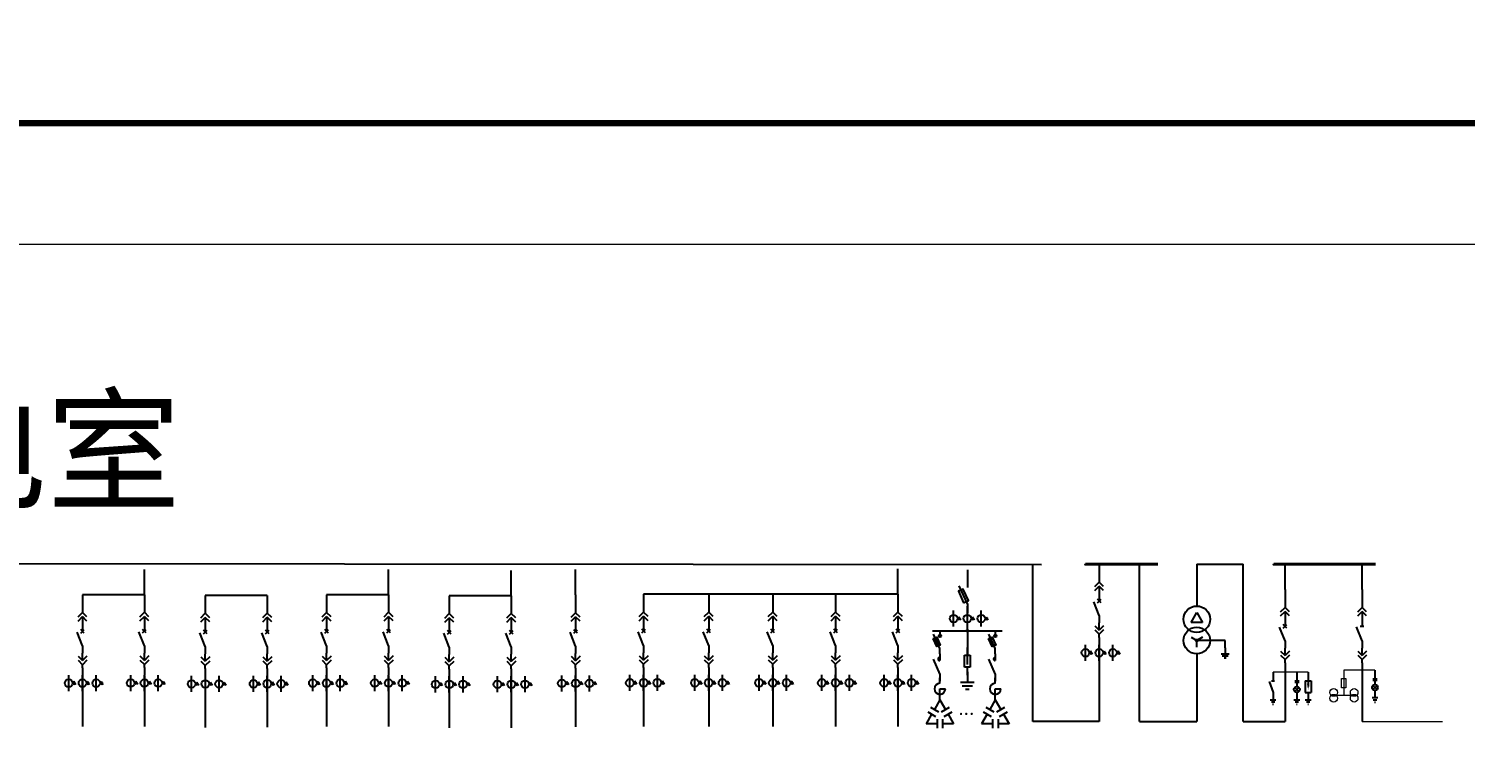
# Model space of a CAD drawing. Header units: millimetres. Extents: x -3460 to -460, y 6070 to 9130.
# Drawn here: x -2091.9 to -1945.4, y 6408 to 6479.6 of the extents above; entities that cross this region are included whole.
import ezdxf

# ---------------------------------------------------------------- set-up
doc = ezdxf.new("R2010")
doc.units = ezdxf.units.MM
doc.header["$LTSCALE"] = 1000
doc.header["$MEASUREMENT"] = 0
doc.linetypes.add('CENTER', pattern=[2, 1.25, -0.25, 0.25, -0.25])
doc.linetypes.add('CONTINOUS', pattern=[0])
doc.styles.get("Standard").update_dxf_attribs({"font": 'arial.ttf'})

# ---------------------------------------------------------------- blocks, each defined once
blk = doc.blocks.new('DYDQAA05')
at = {"color": 0}
blk.add_lwpolyline([(0, 0), (0, -7)], dxfattribs=at)
blk = doc.blocks.new('DYDQAA03')
at = {"color": 0}
for points in [[(0, 0), (0, -1.5)], [(-2.12, -3.62), (0, -1.5)], [(-2.12, -5.62), (0, -3.5)], [(2.12, -3.62), (0, -1.5)], [(2.12, -5.62), (0, -3.5)], [(0, -3.5), (0, -7)]]:
    blk.add_lwpolyline(points, dxfattribs=at)
blk = doc.blocks.new('DYDQAA09')
at = {"color": 0}
blk.add_lwpolyline([(0, 0), (0, -3.5)], dxfattribs=at)
blk.add_lwpolyline([(0, 0), (0, -3.5)], dxfattribs=at)
blk.add_lwpolyline([(0, 0), (0, -3.5)], dxfattribs=at)
blk.add_lwpolyline([(0, 0), (0, -3.5)], dxfattribs=at)
blk.add_lwpolyline([(0, 0), (0, -3.5)], dxfattribs=at)
blk.add_lwpolyline([(0, 0), (0, -3.5)], dxfattribs=at)
blk.add_lwpolyline([(0, 0), (0, -3.5)], dxfattribs=at)
blk.add_lwpolyline([(0, 0), (0, -3.5)], dxfattribs=at)
blk.add_lwpolyline([(0, 0), (0, -3.5)], dxfattribs=at)
blk = doc.blocks.new('DYDQ0201')
at = {"color": 0}
for points in [[(0.86, -0.86), (-0.86, 0.86)], [(-0.86, -0.86), (0.86, 0.86)], [(0, -7), (-2.61, -0.37)]]:
    blk.add_lwpolyline(points, dxfattribs=at)
blk = doc.blocks.new('DYDQAA04')
at = {"color": 0}
for points in [[(0, -3.5), (0, 0)], [(-2.12, -1.38), (0, -3.5)], [(-2.12, -3.38), (0, -5.5)], [(2.12, -1.38), (0, -3.5)], [(2.12, -3.38), (0, -5.5)], [(0, -7), (0, -5.5)]]:
    blk.add_lwpolyline(points, dxfattribs=at)
blk = doc.blocks.new('A$C03DD39B5')
for p, q in [((417, 475), (283, 392)), ((417, 422), (283, 339)), ((350, 333), (350, 467))]:
    blk.add_line(p, q)
blk.add_lwpolyline([(700, 167), (0, 167)])
blk.add_circle((350, 167), 167)
blk = doc.blocks.new('$element$00000530')
for points in [[(-0.291, -0.342), (-0.139, -0.275), (0.017, -0.625), (-0.136, -0.693), (-0.291, -0.342)], [(0, -1), (0, -0.78), (-0.283, -0.152)], [(-0.05, -0.183), (0.05, -0.183)], [(0, 0), (0, -0.183)]]:
    blk.add_lwpolyline(points)
blk.add_circle((0, -0.233), 0.05)
at = {"flags": 9}
blk.add_attdef('S', (0, 0), '', height=0.00000667, dxfattribs=at)
blk = doc.blocks.new('M_M4')
blk.add_line((-0.25, -0.2), (0, -0.75))
for points in [[(0, 0), (0, -0.25)], [(0, -0.75), (0, -1)]]:
    blk.add_lwpolyline(points)
blk.add_arc((-0.008, -0.192), 0.0589, 81.8699, 278.1301)
at = {"width": 0.8, "flags": 9}
blk.add_attdef('S', (0.25, -0.5), '', height=0.2, dxfattribs=at)
blk = doc.blocks.new('M_M23')
for p, q in [((0, -0.5), (-0.25, -0.5)), ((0, -0.25), (0, -0.5))]:
    blk.add_line(p, q)
for points in [[(0, 0), (0, -0.25)], [(0, -0.75), (0, -1)]]:
    blk.add_lwpolyline(points)
blk.add_arc((0, -0.5), 0.25, 270, 180)
at = {"width": 0.8, "flags": 9}
blk.add_attdef('S', (0.25, -0.5), '', height=0.2, dxfattribs=at)
blk = doc.blocks.new('M_M44IVD')
for points in [[(0, 0), (-0.2, -0.346)], [(0, 0), (0.2, -0.346)], [(-0.3, -0.52), (-0.5, -0.866)], [(-0.444, -0.436), (-0.156, -0.603)], [(-0.344, -0.263), (-0.056, -0.43)], [(0.056, -0.43), (0.344, -0.263)], [(0.156, -0.603), (0.444, -0.436)], [(0.3, -0.52), (0.5, -0.866)], [(-0.1, -0.866), (-0.5, -0.866)], [(-0.1, -0.699), (-0.1, -1.033)], [(0.1, -0.699), (0.1, -1.033)], [(0.5, -0.866), (0.1, -0.866)]]:
    blk.add_lwpolyline(points)
at = {"width": 0.8, "flags": 9}
blk.add_attdef('S', (0.25, -0.5), '', height=0.2, dxfattribs=at)
blk = doc.blocks.new('M_M17')
for p, q in [((-0.1, -0.717), (-0.1, -0.283)), ((-0.1, -0.283), (0.1, -0.283)), ((0, -0.383), (0, -0.717)), ((0.1, -0.283), (0.1, -0.717)), ((0.1, -0.717), (-0.1, -0.717))]:
    blk.add_line(p, q)
for points in [[(0, 0), (0, -0.283)], [(0, -0.717), (0, -1)]]:
    blk.add_lwpolyline(points)
for points in [[(-0.033, -0.567), (0.033, -0.567), (0, -0.367), (0.033, -0.567)], [(0.033, -0.567), (0, -0.367), (-0.033, -0.567), (0.033, -0.567)], [(0, -0.367), (-0.033, -0.567), (0.033, -0.567), (0, -0.367)]]:
    blk.add_solid(points)
at = {"width": 0.8, "flags": 9}
blk.add_attdef('S', (0.25, -0.5), '', height=0.2, dxfattribs=at)
blk = doc.blocks.new('M_M24')
for p, q in [((-0.25, -0.375), (0.25, -0.375)), ((-0.1875, -0.5), (0.1875, -0.5)), ((-0.0625, -0.625), (0.0625, -0.625))]:
    blk.add_line(p, q)
blk.add_lwpolyline([(0, 0), (0, -0.375)])
at = {"width": 0.8, "flags": 9}
blk.add_attdef('S', (0.25, -0.5), '', height=0.2, dxfattribs=at)

msp = doc.modelspace()

# ---------------------------------------------------------------- linework, layer by layer
at = {"color": 1}
msp.add_line((-1988.63, 6425.01, 7629.92), (-2095.64, 6425.1, 7629.92), dxfattribs=at)
for p, q in [((-2080.08, 6421.97, -570.86), (-2080.08, 6424.55, 812.42)), ((-2055.19, 6421.97, -570.86), (-2055.19, 6424.55, 812.42)), ((-2042.68, 6421.85, -570.86), (-2042.68, 6424.43, 812.42)), ((-2036.12, 6421.95, -1767.56), (-2036.12, 6424.53, -384.28)), ((-2003.28, 6422.01, -1262.45), (-2003.28, 6424.59, 120.83)), ((-1989.52, 6409.05, -19924.21), (-1989.52, 6425, -19924.21)), ((-1978.65, 6409.05, -21709.61), (-1978.65, 6425.07, -19924.21)), ((-1972.8, 6425.07, -18690.49), (-1968.08, 6425.07, -18690.49)), ((-1972.8, 6425.07, -17098.66), (-1972.8, 6420.83, -21709.61)), ((-1968.08, 6409.05, -18690.49), (-1968.08, 6425.07, -18690.49)), ((-1963.81, 6422.49, -20891.72), (-1963.81, 6425.07, -19508.38)), ((-1955.95, 6422.49, -20891.66), (-1955.95, 6425.07, -19508.38)), ((-1955.95, 6422.49, -20891.66), (-1955.95, 6425.07, -19508.38)), ((-2080.08, 6421.97, -1262.5), (-2086.39, 6421.97, -1262.5)), ((-2067.55, 6421.89, -1262.5), (-2073.87, 6421.89, -1262.5)), ((-2055.19, 6421.97, -1262.5), (-2061.51, 6421.97, -1262.5)), ((-2042.68, 6421.85, -1262.5), (-2049, 6421.85, -1262.5)), ((-2003.27, 6422.01, -1262.5), (-2029.19, 6422.01, -1262.5)), ((-1973.38, 6419.13, -21709.61), (-1972.8, 6420.15, -21709.61)), ((-1973.38, 6419.13, -21709.61), (-1972.8, 6420.15, -21709.61)), ((-1972.8, 6420.15, -21709.61), (-1972.21, 6419.13, -21709.61)), ((-1996.19, 6418.39, -20206.88), (-1996.19, 6418.72, -20206.88)), ((-1972.21, 6419.13, -21709.61), (-1973.38, 6419.13, -21709.61)), ((-1955.95, 6417.27, -20891.71), (-1956.51, 6418.69, -20891.71)), ((-1956.14, 6418.76, -20891.71), (-1955.77, 6418.76, -20891.71)), ((-1998.99, 6418.3, -20206.88), (-1998.99, 6417.9, -20206.88)), ((-1973.38, 6417.65, -21709.61), (-1972.8, 6417.31, -21709.61)), ((-1972.8, 6417.41, -21709.61), (-1972.9, 6417.32, -21709.61)), ((-1972.76, 6417.4, -21709.61), (-1972.89, 6417.27, -21709.61)), ((-1972.84, 6417.4, -21709.61), (-1972.89, 6417.35, -21709.61)), ((-1972.75, 6417.4, -21709.61), (-1972.88, 6417.26, -21709.61)), ((-1972.72, 6417.37, -21709.61), (-1972.86, 6417.23, -21709.61)), ((-1972.71, 6417.36, -21709.61), (-1972.85, 6417.22, -21709.61)), ((-1972.7, 6417.33, -21709.61), (-1972.81, 6417.21, -21709.61)), ((-1972.21, 6417.65, -21709.61), (-1972.8, 6417.31, -21709.61)), ((-1972.8, 6416.63, -21709.61), (-1972.8, 6417.31, -21709.61)), ((-1969.91, 6417.31, -21709.61), (-1972.8, 6417.31, -21709.61)), ((-1972.69, 6417.3, -21709.61), (-1972.79, 6417.21, -21709.61)), ((-1982.75, 6416.83, -19924.21), (-1982.75, 6415.19, -19924.21)), ((-1972.8, 6415.95, -21709.61), (-1972.8, 6409.05, -21709.61)), ((-1970.31, 6415.95, -21709.61), (-1969.5, 6415.95, -21709.61)), ((-1970.21, 6415.75, -21709.61), (-1969.6, 6415.75, -21709.61)), ((-1970.01, 6415.55, -21709.61), (-1969.81, 6415.55, -21709.61)), ((-1982.75, 6415.19, -19924.21), (-1982.75, 6409.05, -19924.21)), ((-1965.02, 6414.09, -20891.72), (-1965.02, 6413.2, -20891.72)), ((-1963.81, 6414.29, -20891.72), (-1963.81, 6412.61, -18690.49)), ((-1962.6, 6414.09, -20891.72), (-1962.6, 6413.2, -20891.72)), ((-1961.45, 6414.09, -24892), (-1961.45, 6412.61, -24892)), ((-1955.95, 6414.29, -20891.71), (-1955.95, 6412.61, -18690.48)), ((-1954.64, 6414.3, -18690.48), (-1954.64, 6413.41, -18690.48)), ((-2086.39, 6413.73, 938.73), (-2086.39, 6412.09, 938.73)), ((-2080.08, 6413.75, 1630.37), (-2080.08, 6412.11, 1630.37)), ((-2073.87, 6413.65, 938.73), (-2073.87, 6412.01, 938.73)), ((-2067.55, 6413.67, 1630.37), (-2067.55, 6412.03, 1630.37)), ((-2061.51, 6413.73, 938.73), (-2061.51, 6412.09, 938.73)), ((-2055.19, 6413.75, 1630.37), (-2055.19, 6412.11, 1630.37)), ((-2049, 6413.61, 938.73), (-2049, 6411.97, 938.73)), ((-2042.68, 6413.63, 1630.37), (-2042.68, 6411.99, 1630.37)), ((-2036.12, 6413.71, 433.66), (-2036.12, 6412.07, 433.66)), ((-2029.19, 6413.77, 938.73), (-2029.19, 6412.13, 938.73)), ((-2022.56, 6413.77, 938.73), (-2022.56, 6412.13, 938.73)), ((-2016.03, 6413.77, 938.73), (-2016.03, 6412.13, 938.73)), ((-2009.62, 6413.77, 938.73), (-2009.62, 6412.13, 938.73)), ((-2003.27, 6413.77, 938.73), (-2003.27, 6412.13, 938.73)), ((-1965.43, 6413.13, -20891.72), (-1965.02, 6412.01, -20891.72)), ((-1965.17, 6413.2, -20891.72), (-1964.88, 6413.2, -20891.72)), ((-1963.81, 6412.61, -18690.49), (-1963.81, 6409.05, -18690.49)), ((-1962.82, 6413.2, -20891.72), (-1962.38, 6413.2, -20891.72)), ((-1962.82, 6413.05, -20891.72), (-1962.38, 6413.05, -20891.72)), ((-1962.39, 6412.1, -20891.72), (-1962.81, 6412.52, -20891.72)), ((-1962.81, 6412.1, -20891.72), (-1962.39, 6412.52, -20891.72)), ((-1962.6, 6413.05, -20891.72), (-1962.6, 6412.61, -20891.72)), ((-1961.75, 6413.2, -24892), (-1961.16, 6413.2, -24892)), ((-1961.75, 6413.2, -24892), (-1961.75, 6412.01, -24892)), ((-1961.16, 6413.2, -24892), (-1961.16, 6412.01, -24892)), ((-1955.95, 6412.61, -18690.48), (-1955.95, 6409.05, -18690.48)), ((-1954.86, 6413.41, -18690.48), (-1954.41, 6413.41, -18690.48)), ((-1954.86, 6413.26, -18690.48), (-1954.41, 6413.26, -18690.48)), ((-1954.43, 6412.31, -18690.48), (-1954.85, 6412.73, -18690.48)), ((-1954.85, 6412.31, -18690.48), (-1954.43, 6412.73, -18690.48)), ((-1954.64, 6413.26, -18690.48), (-1954.64, 6412.82, -18690.48)), ((-2086.39, 6412.09, 938.73), (-2086.39, 6408.53, 938.73)), ((-2080.08, 6412.11, 1630.37), (-2080.08, 6408.54, 1630.37)), ((-2073.87, 6412.01, 938.73), (-2073.87, 6408.45, 938.73)), ((-2067.55, 6412.03, 1630.37), (-2067.55, 6408.46, 1630.37)), ((-2061.51, 6412.09, 938.73), (-2061.51, 6408.53, 938.73)), ((-2055.19, 6412.11, 1630.37), (-2055.19, 6408.54, 1630.37)), ((-2049, 6411.97, 938.73), (-2049, 6408.41, 938.73)), ((-2042.68, 6411.99, 1630.37), (-2042.68, 6408.42, 1630.37)), ((-2036.12, 6412.07, 433.66), (-2036.12, 6408.5, 433.66)), ((-2029.19, 6412.13, 938.73), (-2029.19, 6408.56, 938.73)), ((-2022.56, 6412.13, 938.73), (-2022.56, 6408.56, 938.73)), ((-2016.03, 6412.13, 938.73), (-2016.03, 6408.56, 938.73)), ((-2009.62, 6412.13, 938.73), (-2009.62, 6408.56, 938.73)), ((-2003.27, 6412.13, 938.73), (-2003.27, 6408.56, 938.73)), ((-1965.32, 6411.27, -20891.72), (-1964.73, 6411.27, -20891.72)), ((-1965.2, 6411.05, -20891.72), (-1964.85, 6411.05, -20891.72)), ((-1965.02, 6412.01, -20891.72), (-1965.02, 6411.27, -20891.72)), ((-1962.9, 6411.27, -20891.72), (-1962.31, 6411.27, -20891.72)), ((-1962.78, 6411.05, -20891.72), (-1962.42, 6411.05, -20891.72)), ((-1962.6, 6412.01, -20891.72), (-1962.6, 6411.27, -20891.72)), ((-1961.75, 6412.01, -24892), (-1961.16, 6412.01, -24892)), ((-1961.75, 6411.27, -24892), (-1961.16, 6411.27, -24892)), ((-1961.63, 6411.05, -24892), (-1961.28, 6411.05, -24892)), ((-1961.45, 6412.01, -24892), (-1961.45, 6411.27, -24892)), ((-1954.93, 6411.49, -18690.48), (-1954.34, 6411.49, -18690.48)), ((-1954.81, 6411.27, -18690.48), (-1954.46, 6411.27, -18690.48)), ((-1954.68, 6411.04, -18690.48), (-1954.59, 6411.04, -18690.48)), ((-1954.64, 6412.23, -18690.48), (-1954.64, 6411.49, -18690.48)), ((-1965.07, 6410.83, -20891.72), (-1964.98, 6410.83, -20891.72)), ((-1962.65, 6410.83, -20891.72), (-1962.56, 6410.83, -20891.72)), ((-1961.5, 6410.83, -24892), (-1961.41, 6410.83, -24892)), ((-1982.75, 6409.05, -19924.21), (-1989.52, 6409.05, -19924.21)), ((-1978.65, 6409.05, -21709.61), (-1972.8, 6409.05, -21709.61)), ((-1968.08, 6409.05, -18690.49), (-1963.81, 6409.05, -18690.49))]:
    msp.add_line(p, q)
at = {"linetype": 'Continuous'}
for p, q in [((-1997.06, 6422.88, -20206.88), (-1996.19, 6420.96, -20206.88)), ((-1996.19, 6420.51, -20206.88), (-1996.19, 6420.8, -20206.88)), ((-1996.19, 6420.04, -20206.88), (-1996.19, 6420.68, -20206.88)), ((-1999.74, 6418.3, -20206.88), (-1992.63, 6418.3, -20206.88)), ((-1996.19, 6418.3, -20206.88), (-1996.19, 6415.84, -20206.88))]:
    msp.add_line(p, q, dxfattribs=at)
at = {"linetype": 'CENTER', "ltscale": 0.5}
msp.add_line((-1969.91, 6416.56, -21709.61), (-1969.91, 6417.31, -21709.61), dxfattribs=at)
at = {"lineweight": 0}
for p, q in [((-1957.83, 6414.3, -18690.48), (-1957.83, 6411.72, -18690.48)), ((-1958.58, 6411.72, -18690.48), (-1957.02, 6411.72, -18690.48))]:
    msp.add_line(p, q, dxfattribs=at)
at = {"color": 6, "lineweight": 13}
msp.add_line((-1955.95, 6409.05, -18690.48), (-1947.74, 6409.05, 11739.02), dxfattribs=at)
at = {"lineweight": 80, "ltscale": 0.001071}
for points in [[(-3460, 6920), (-460, 6920), (-460, 6470), (-3460, 6470)], [(-3460, 6470), (-460, 6470), (-460, 6070), (-3460, 6070)]]:
    msp.add_lwpolyline(points, close=True, dxfattribs=at)
at = {"color": 1, "lineweight": 13, "ltscale": 0.001071}
msp.add_lwpolyline([(-2276.16, 6457.69), (-1920.85, 6457.69), (-1920.85, 6160), (-2276.16, 6160)], close=True, dxfattribs=at)
at = {"linetype": 'Continuous', "elevation": -20206.88}
for points in [[(-1996.19, 6424.5), (-1996.19, 6422.71)], [(-1996.19, 6423.59), (-1996.19, 6422.71)], [(-1996.19, 6420.96), (-1996.19, 6420.08)]]:
    msp.add_lwpolyline(points, dxfattribs=at)
at = {"color": 1, "lineweight": 40, "ltscale": 100}
for points, elevation in [([(-1976.78, 6425.07), (-1984.15, 6425.07), (-1984.15, 6425.07)], -20898.53), ([(-1954.58, 6425.07), (-1964.95, 6425.07), (-1964.95, 6425.07)], -19508.38)]:
    msp.add_lwpolyline(points, dxfattribs=dict(at, elevation=elevation))
at = {"linetype": 'Continuous', "elevation": -20206.88}
msp.add_lwpolyline([(-1996.57, 6421.16), (-1996.09, 6421.38), (-1996.62, 6422.54), (-1997.1, 6422.33)], close=True, dxfattribs=at)
at = {"elevation": -21709.61}
msp.add_lwpolyline([(-1969.91, 6416.56), (-1969.91, 6415.95)], dxfattribs=at)
at = {"lineweight": 0}
for points, elevation in [([(-1961.45, 6414.09), (-1965.02, 6414.09)], -20891.72), ([(-1954.64, 6414.3), (-1957.83, 6414.3)], -18690.48)]:
    msp.add_lwpolyline(points, dxfattribs=dict(at, elevation=elevation))
at = {"lineweight": 0, "elevation": -24892}
msp.add_lwpolyline([(-1961.45, 6412.31, 0, 0.237, 0), (-1961.45, 6412.9, 0, 0.237, 0)], format="xyseb", dxfattribs=at)
at = {"lineweight": 0, "elevation": -18690.48}
msp.add_lwpolyline([(-1957.83, 6412.49), (-1958.06, 6412.49), (-1958.06, 6413.42), (-1957.6, 6413.42), (-1957.6, 6412.49)], close=True, dxfattribs=at)
at = {"lineweight": -2, "ltscale": 100, "const_width": 0.117, "elevation": -20493.16}
for points in [[(-1996.89, 6409.83, 1), (-1996.78, 6409.83, 1)], [(-1996.36, 6409.83, 1), (-1996.24, 6409.83, 1)], [(-1995.81, 6409.83, 1), (-1995.69, 6409.83, 1)]]:
    msp.add_lwpolyline(points, format="xyb", close=True, dxfattribs=at)
at = {"linetype": 'CONTINOUS'}
for centre in [(-1972.8, 6419.47, -21709.61), (-1972.8, 6417.31, -21709.61)]:
    msp.add_circle(centre, 1.35, dxfattribs=at)
for centre, radius in [((-1996.19, 6418.3, -20206.88), 0.0936), ((-1972.8, 6417.31, -21709.61), 0.101), ((-1962.6, 6412.31, -20891.72), 0.296), ((-1954.64, 6412.52, -18690.48), 0.296)]:
    msp.add_circle(centre, radius)
at = {"lineweight": 0}
for centre in [(-1958.85, 6412.01, -18690.48), (-1958.85, 6411.43, -18690.48), (-1956.76, 6412.01, -18690.48), (-1956.76, 6411.43, -18690.48)]:
    msp.add_circle(centre, 0.39, dxfattribs=at)

# ---------------------------------------------------------------- block references
for name, p, xscale, yscale, zscale in [('DYDQAA05', (-1982.75, 6425.07, -22125.44), 0.2128962921302706, 0.2128962921302706, 0.2128962921302706), ('DYDQAA03', (-1982.75, 6423.58, -22125.44), 0.2128962921302706, 0.2128962921302706, 0.2128962921302706), ('DYDQAA05', (-2086.39, 6421.97, -1262.5), 0.2128962921302706, 0.2128962921302706, 0.2128962921302706), ('DYDQAA05', (-2080.08, 6421.97, -570.86), 0.2128962921302706, 0.2128962921302706, 0.2128962921302706), ('DYDQAA05', (-2073.87, 6421.89, -1262.5), 0.2128962921302706, 0.2128962921302706, 0.2128962921302706), ('DYDQAA05', (-2067.55, 6421.89, -570.86), 0.2128962921302706, 0.2128962921302706, 0.2128962921302706), ('DYDQAA05', (-2061.51, 6421.97, -1262.5), 0.2128962921302706, 0.2128962921302706, 0.2128962921302706), ('DYDQAA05', (-2055.19, 6421.97, -570.86), 0.2128962921302706, 0.2128962921302706, 0.2128962921302706), ('DYDQAA05', (-2049, 6421.85, -1262.5), 0.2128962921302706, 0.2128962921302706, 0.2128962921302706), ('DYDQAA05', (-2042.68, 6421.85, -570.86), 0.2128962921302706, 0.2128962921302706, 0.2128962921302706), ('DYDQAA05', (-2036.12, 6421.95, -1767.56), 0.2128962921302706, 0.2128962921302706, 0.2128962921302706), ('DYDQAA05', (-2029.19, 6422.01, -1262.5), 0.2128962921302706, 0.2128962921302706, 0.2128962921302706), ('DYDQAA05', (-2022.56, 6422.01, -1262.5), 0.2128962921302706, 0.2128962921302706, 0.2128962921302706), ('DYDQAA05', (-2016.03, 6422.01, -1262.5), 0.2128962921302706, 0.2128962921302706, 0.2128962921302706), ('DYDQAA05', (-2009.62, 6422.01, -1262.5), 0.2128962921302706, 0.2128962921302706, 0.2128962921302706), ('DYDQAA05', (-2003.27, 6422.01, -1262.5), 0.2128962921302706, 0.2128962921302706, 0.2128962921302706), ('DYDQ0201', (-1982.75, 6421.34, -22125.44), 0.2128962921302706, 0.2128962921302706, 0.2128962921302706), ('DYDQAA09', (-1982.75, 6422.09, -22125.44), 0.2128962921302706, 0.2128962921302706, 0.2128962921302706), ('DYDQAA05', (-1963.81, 6422.49, -20891.72), 0.2128962921302706, 0.2128962921302706, 0.2128962921302706), ('DYDQAA05', (-1955.95, 6422.49, -20891.71), 0.2128962921302706, 0.2128962921302706, 0.2128962921302706), ('DYDQAA03', (-2086.39, 6420.48, -1262.5), 0.2128962921302706, 0.2128962921302706, 0.2128962921302706), ('DYDQAA03', (-2080.08, 6420.5, -570.86), 0.2128962921302706, 0.2128962921302706, 0.2128962921302706), ('DYDQAA03', (-2073.87, 6420.4, -1262.5), 0.2128962921302706, 0.2128962921302706, 0.2128962921302706), ('DYDQAA03', (-2067.55, 6420.42, -570.86), 0.2128962921302706, 0.2128962921302706, 0.2128962921302706), ('DYDQAA03', (-2061.51, 6420.48, -1262.5), 0.2128962921302706, 0.2128962921302706, 0.2128962921302706), ('DYDQAA03', (-2055.19, 6420.5, -570.86), 0.2128962921302706, 0.2128962921302706, 0.2128962921302706), ('DYDQAA03', (-2049, 6420.36, -1262.5), 0.2128962921302706, 0.2128962921302706, 0.2128962921302706), ('DYDQAA03', (-2042.68, 6420.38, -570.86), 0.2128962921302706, 0.2128962921302706, 0.2128962921302706), ('DYDQAA03', (-2036.12, 6420.46, -1767.56), 0.2128962921302706, 0.2128962921302706, 0.2128962921302706), ('DYDQAA03', (-2029.19, 6420.52, -1262.5), 0.2128962921302706, 0.2128962921302706, 0.2128962921302706), ('DYDQAA03', (-2022.56, 6420.52, -1262.5), 0.2128962921302706, 0.2128962921302706, 0.2128962921302706), ('DYDQAA03', (-2016.03, 6420.52, -1262.5), 0.2128962921302706, 0.2128962921302706, 0.2128962921302706), ('DYDQAA03', (-2009.62, 6420.52, -1262.5), 0.2128962921302706, 0.2128962921302706, 0.2128962921302706), ('DYDQAA03', (-2003.27, 6420.52, -1262.5), 0.2128962921302706, 0.2128962921302706, 0.2128962921302706), ('DYDQAA09', (-1982.75, 6419.85, -22125.44), 0.2128962921302706, 0.2128962921302706, 0.2128962921302706), ('DYDQAA03', (-1963.81, 6421, -20891.72), 0.2128962921302706, 0.2128962921302706, 0.2128962921302706), ('DYDQAA03', (-1955.95, 6421, -20891.71), 0.2128962921302706, 0.2128962921302706, 0.2128962921302706), ('DYDQ0201', (-2086.39, 6418.25, -1262.5), 0.2128962921302706, 0.2128962921302706, 0.2128962921302706), ('DYDQAA09', (-2086.39, 6418.99, -1262.5), 0.2128962921302706, 0.2128962921302706, 0.2128962921302706), ('DYDQ0201', (-2080.08, 6418.26, -570.86), 0.2128962921302706, 0.2128962921302706, 0.2128962921302706), ('DYDQAA09', (-2080.08, 6419.01, -570.86), 0.2128962921302706, 0.2128962921302706, 0.2128962921302706), ('DYDQAA09', (-2073.87, 6418.91, -1262.5), 0.2128962921302706, 0.2128962921302706, 0.2128962921302706), ('DYDQ0201', (-2067.55, 6418.18, -570.86), 0.2128962921302706, 0.2128962921302706, 0.2128962921302706), ('DYDQAA09', (-2067.55, 6418.93, -570.86), 0.2128962921302706, 0.2128962921302706, 0.2128962921302706), ('DYDQ0201', (-2061.51, 6418.25, -1262.5), 0.2128962921302706, 0.2128962921302706, 0.2128962921302706), ('DYDQAA09', (-2061.51, 6418.99, -1262.5), 0.2128962921302706, 0.2128962921302706, 0.2128962921302706), ('DYDQ0201', (-2055.19, 6418.26, -570.86), 0.2128962921302706, 0.2128962921302706, 0.2128962921302706), ('DYDQAA09', (-2055.19, 6419.01, -570.86), 0.2128962921302706, 0.2128962921302706, 0.2128962921302706), ('DYDQAA09', (-2049, 6418.87, -1262.5), 0.2128962921302706, 0.2128962921302706, 0.2128962921302706), ('DYDQAA09', (-2042.68, 6418.89, -570.86), 0.2128962921302706, 0.2128962921302706, 0.2128962921302706), ('DYDQ0201', (-2036.12, 6418.22, -1767.56), 0.2128962921302706, 0.2128962921302706, 0.2128962921302706), ('DYDQAA09', (-2036.12, 6418.97, -1767.56), 0.2128962921302706, 0.2128962921302706, 0.2128962921302706), ('DYDQ0201', (-2029.19, 6418.28, -1262.5), 0.2128962921302706, 0.2128962921302706, 0.2128962921302706), ('DYDQAA09', (-2029.19, 6419.03, -1262.5), 0.2128962921302706, 0.2128962921302706, 0.2128962921302706), ('DYDQ0201', (-2022.56, 6418.28, -1262.5), 0.2128962921302706, 0.2128962921302706, 0.2128962921302706), ('DYDQAA09', (-2022.56, 6419.03, -1262.5), 0.2128962921302706, 0.2128962921302706, 0.2128962921302706), ('DYDQ0201', (-2016.03, 6418.28, -1262.5), 0.2128962921302706, 0.2128962921302706, 0.2128962921302706), ('DYDQAA09', (-2016.03, 6419.03, -1262.5), 0.2128962921302706, 0.2128962921302706, 0.2128962921302706), ('DYDQ0201', (-2009.62, 6418.28, -1262.5), 0.2128962921302706, 0.2128962921302706, 0.2128962921302706), ('DYDQAA09', (-2009.62, 6419.03, -1262.5), 0.2128962921302706, 0.2128962921302706, 0.2128962921302706), ('DYDQ0201', (-2003.27, 6418.28, -1262.5), 0.2128962921302706, 0.2128962921302706, 0.2128962921302706), ('DYDQAA09', (-2003.27, 6419.03, -1262.5), 0.2128962921302706, 0.2128962921302706, 0.2128962921302706), ('DYDQAA04', (-1982.75, 6419.11, -22125.44), 0.2128962921302706, 0.2128962921302706, 0.2128962921302706), ('DYDQ0201', (-1963.81, 6418.76, -20891.72), 0.2128962921302706, 0.2128962921302706, 0.2128962921302706), ('DYDQAA09', (-1963.81, 6419.51, -20891.72), 0.2128962921302706, 0.2128962921302706, 0.2128962921302706), ('DYDQAA09', (-1955.95, 6419.51, -20891.71), 0.2128962921302706, 0.2128962921302706, 0.2128962921302706), ('DYDQ0201', (-2073.87, 6418.17, -1262.5), 0.2128962921302706, 0.2128962921302706, 0.2128962921302706), ('DYDQ0201', (-2049, 6418.13, -1262.5), 0.2128962921302706, 0.2128962921302706, 0.2128962921302706), ('DYDQ0201', (-2042.68, 6418.14, -570.86), 0.2128962921302706, 0.2128962921302706, 0.2128962921302706), ('DYDQAA09', (-1982.75, 6417.62, -22125.44), 0.2128962921302706, 0.2128962921302706, 0.2128962921302706), ('DYDQAA09', (-1963.81, 6417.27, -20891.72), 0.2128962921302706, 0.2128962921302706, 0.2128962921302706), ('DYDQAA09', (-1955.95, 6417.27, -20891.71), 0.2128962921302706, 0.2128962921302706, 0.2128962921302706), ('DYDQAA04', (-2086.39, 6416.01, -1262.5), 0.2128962921302706, 0.2128962921302706, 0.2128962921302706), ('DYDQAA09', (-2086.39, 6416.76, -1262.5), 0.2128962921302706, 0.2128962921302706, 0.2128962921302706), ('DYDQAA04', (-2080.08, 6416.03, -570.86), 0.2128962921302706, 0.2128962921302706, 0.2128962921302706), ('DYDQAA09', (-2080.08, 6416.77, -570.86), 0.2128962921302706, 0.2128962921302706, 0.2128962921302706), ('DYDQAA04', (-2073.87, 6415.93, -1262.5), 0.2128962921302706, 0.2128962921302706, 0.2128962921302706), ('DYDQAA09', (-2073.87, 6416.68, -1262.5), 0.2128962921302706, 0.2128962921302706, 0.2128962921302706), ('DYDQAA04', (-2067.55, 6415.95, -570.86), 0.2128962921302706, 0.2128962921302706, 0.2128962921302706), ('DYDQAA09', (-2067.55, 6416.69, -570.86), 0.2128962921302706, 0.2128962921302706, 0.2128962921302706), ('DYDQAA04', (-2061.51, 6416.01, -1262.5), 0.2128962921302706, 0.2128962921302706, 0.2128962921302706), ('DYDQAA09', (-2061.51, 6416.76, -1262.5), 0.2128962921302706, 0.2128962921302706, 0.2128962921302706), ('DYDQAA04', (-2055.19, 6416.03, -570.86), 0.2128962921302706, 0.2128962921302706, 0.2128962921302706), ('DYDQAA09', (-2055.19, 6416.77, -570.86), 0.2128962921302706, 0.2128962921302706, 0.2128962921302706), ('DYDQAA04', (-2049, 6415.89, -1262.5), 0.2128962921302706, 0.2128962921302706, 0.2128962921302706), ('DYDQAA09', (-2049, 6416.64, -1262.5), 0.2128962921302706, 0.2128962921302706, 0.2128962921302706), ('DYDQAA04', (-2042.68, 6415.91, -570.86), 0.2128962921302706, 0.2128962921302706, 0.2128962921302706), ('DYDQAA09', (-2042.68, 6416.65, -570.86), 0.2128962921302706, 0.2128962921302706, 0.2128962921302706), ('DYDQAA04', (-2036.12, 6415.99, -1767.56), 0.2128962921302706, 0.2128962921302706, 0.2128962921302706), ('DYDQAA09', (-2036.12, 6416.73, -1767.56), 0.2128962921302706, 0.2128962921302706, 0.2128962921302706), ('DYDQAA04', (-2029.19, 6416.05, -1262.5), 0.2128962921302706, 0.2128962921302706, 0.2128962921302706), ('DYDQAA09', (-2029.19, 6416.79, -1262.5), 0.2128962921302706, 0.2128962921302706, 0.2128962921302706), ('DYDQAA04', (-2022.56, 6416.05, -1262.5), 0.2128962921302706, 0.2128962921302706, 0.2128962921302706), ('DYDQAA09', (-2022.56, 6416.79, -1262.5), 0.2128962921302706, 0.2128962921302706, 0.2128962921302706), ('DYDQAA04', (-2016.03, 6416.05, -1262.5), 0.2128962921302706, 0.2128962921302706, 0.2128962921302706), ('DYDQAA09', (-2016.03, 6416.79, -1262.5), 0.2128962921302706, 0.2128962921302706, 0.2128962921302706), ('DYDQAA04', (-2009.62, 6416.05, -1262.5), 0.2128962921302706, 0.2128962921302706, 0.2128962921302706), ('DYDQAA09', (-2009.62, 6416.79, -1262.5), 0.2128962921302706, 0.2128962921302706, 0.2128962921302706), ('DYDQAA04', (-2003.27, 6416.05, -1262.5), 0.2128962921302706, 0.2128962921302706, 0.2128962921302706), ('DYDQAA09', (-2003.27, 6416.79, -1262.5), 0.2128962921302706, 0.2128962921302706, 0.2128962921302706), ('M_M4', (-1998.99, 6415.96, -20206.88), 2.806660772809213, 2.806660772809213, 2.806660772809213), ('M_M4', (-1993.34, 6415.96, -20206.88), 2.806660772809213, 2.806660772809213, 2.806660772809213), ('DYDQAA04', (-1963.81, 6416.53, -20891.72), 0.2128962921302706, 0.2128962921302706, 0.2128962921302706), ('DYDQAA04', (-1955.95, 6416.53, -20891.71), 0.2128962921302706, 0.2128962921302706, 0.2128962921302706), ('DYDQAA09', (-2086.39, 6414.52, -1262.5), 0.2128962921302706, 0.2128962921302706, 0.2128962921302706), ('DYDQAA09', (-2080.08, 6414.54, -570.86), 0.2128962921302706, 0.2128962921302706, 0.2128962921302706), ('DYDQAA09', (-2073.87, 6414.44, -1262.5), 0.2128962921302706, 0.2128962921302706, 0.2128962921302706), ('DYDQAA09', (-2067.55, 6414.46, -570.86), 0.2128962921302706, 0.2128962921302706, 0.2128962921302706), ('DYDQAA09', (-2061.51, 6414.52, -1262.5), 0.2128962921302706, 0.2128962921302706, 0.2128962921302706), ('DYDQAA09', (-2055.19, 6414.54, -570.86), 0.2128962921302706, 0.2128962921302706, 0.2128962921302706), ('DYDQAA09', (-2049, 6414.4, -1262.5), 0.2128962921302706, 0.2128962921302706, 0.2128962921302706), ('DYDQAA09', (-2042.68, 6414.42, -570.86), 0.2128962921302706, 0.2128962921302706, 0.2128962921302706), ('DYDQAA09', (-2036.12, 6414.5, -1767.56), 0.2128962921302706, 0.2128962921302706, 0.2128962921302706), ('DYDQAA09', (-2029.19, 6414.56, -1262.5), 0.2128962921302706, 0.2128962921302706, 0.2128962921302706), ('DYDQAA09', (-2022.56, 6414.56, -1262.5), 0.2128962921302706, 0.2128962921302706, 0.2128962921302706), ('DYDQAA09', (-2016.03, 6414.56, -1262.5), 0.2128962921302706, 0.2128962921302706, 0.2128962921302706), ('DYDQAA09', (-2009.62, 6414.56, -1262.5), 0.2128962921302706, 0.2128962921302706, 0.2128962921302706), ('DYDQAA09', (-2003.27, 6414.56, -1262.5), 0.2128962921302706, 0.2128962921302706, 0.2128962921302706), ('M_M24', (-1996.19, 6414.1, -20206.88), 2.806660772809213, 2.806660772809213, 2.806660772809213), ('DYDQAA09', (-1963.81, 6415.04, -20891.72), 0.2128962921302706, 0.2128962921302706, 0.2128962921302706), ('DYDQAA09', (-1955.95, 6415.04, -20891.71), 0.2128962921302706, 0.2128962921302706, 0.2128962921302706), ('M_M23', (-1998.99, 6411.26, -20206.88), -2.24532861824737, -2.24532861824737, 2.245328618247297), ('M_M23', (-1993.34, 6411.26, -20206.88), -2.24532861824737, -2.24532861824737, 2.245328618247297), ('M_M44IVD', (-1998.99, 6411.26, -20206.88), 2.806660772809213, 2.806660772809213, 2.806660772809213), ('M_M44IVD', (-1993.34, 6411.26, -20206.88), 2.806660772809213, 2.806660772809213, 2.806660772809213)]:
    msp.add_blockref(name, p, dxfattribs=dict(xscale=xscale, yscale=yscale, zscale=zscale))
at = {"linetype": 'Continuous', "xscale": 0.00233888397733859, "yscale": 0.00233888397733859, "zscale": 0.00233888397733859, "rotation": 270}
for p in [(-1997.98, 6420.36, -20206.88), (-1996.58, 6420.36, -20206.88), (-1995.17, 6420.36, -20206.88), (-1984.55, 6416.87, -19924.21), (-1983.14, 6416.87, -19924.21), (-1981.74, 6416.87, -19924.21), (-2088.19, 6413.78, 938.73), (-2086.78, 6413.78, 938.73), (-2085.38, 6413.78, 938.73), (-2081.87, 6413.79, 1630.37), (-2080.47, 6413.79, 1630.37), (-2079.06, 6413.79, 1630.37), (-2075.66, 6413.7, 938.73), (-2074.26, 6413.7, 938.73), (-2072.86, 6413.7, 938.73), (-2069.35, 6413.71, 1630.37), (-2067.94, 6413.71, 1630.37), (-2066.54, 6413.71, 1630.37), (-2063.3, 6413.78, 938.73), (-2061.9, 6413.78, 938.73), (-2060.5, 6413.78, 938.73), (-2056.99, 6413.79, 1630.37), (-2055.58, 6413.79, 1630.37), (-2054.18, 6413.79, 1630.37), (-2050.79, 6413.66, 938.73), (-2049.39, 6413.66, 938.73), (-2047.99, 6413.66, 938.73), (-2044.48, 6413.67, 1630.37), (-2043.07, 6413.67, 1630.37), (-2041.67, 6413.67, 1630.37), (-2037.92, 6413.75, 433.66), (-2036.51, 6413.75, 433.66), (-2035.11, 6413.75, 433.66), (-2030.99, 6413.81, 938.73), (-2029.58, 6413.81, 938.73), (-2028.18, 6413.81, 938.73), (-2024.35, 6413.81, 938.73), (-2022.95, 6413.81, 938.73), (-2021.54, 6413.81, 938.73), (-2017.82, 6413.81, 938.73), (-2016.42, 6413.81, 938.73), (-2015.01, 6413.81, 938.73), (-2011.42, 6413.81, 938.73), (-2010.01, 6413.81, 938.73), (-2008.61, 6413.81, 938.73), (-2005.07, 6413.81, 938.73), (-2003.66, 6413.81, 938.73), (-2002.26, 6413.81, 938.73)]:
    msp.add_blockref('A$C03DD39B5', p, dxfattribs=at)
at = {"linetype": 'Continuous', "xscale": 2.33888397733859, "yscale": 2.33888397733859, "zscale": 2.33888397733859}
for p in [(-1998.99, 6418.3, -20206.88), (-1993.34, 6418.3, -20206.88)]:
    msp.add_blockref('$element$00000530', p, dxfattribs=at)
at = {"xscale": 2.806660772809213, "yscale": 2.806660772809213, "zscale": 2.806660772809213, "rotation": 180}
msp.add_blockref('M_M17', (-1996.19, 6413.79, -20206.88), dxfattribs=at)

# ---------------------------------------------------------------- texts
at = {"color": 0, "insert": (-2142.17, 6441.66, -15738.36), "char_height": 10, "width": 0.000000001, "attachment_point": 1}
msp.add_mtext('5A2{\\fSimSun|b0|i0|c134|p2;配电室}', dxfattribs=at)

doc.saveas('drawing.dxf')
